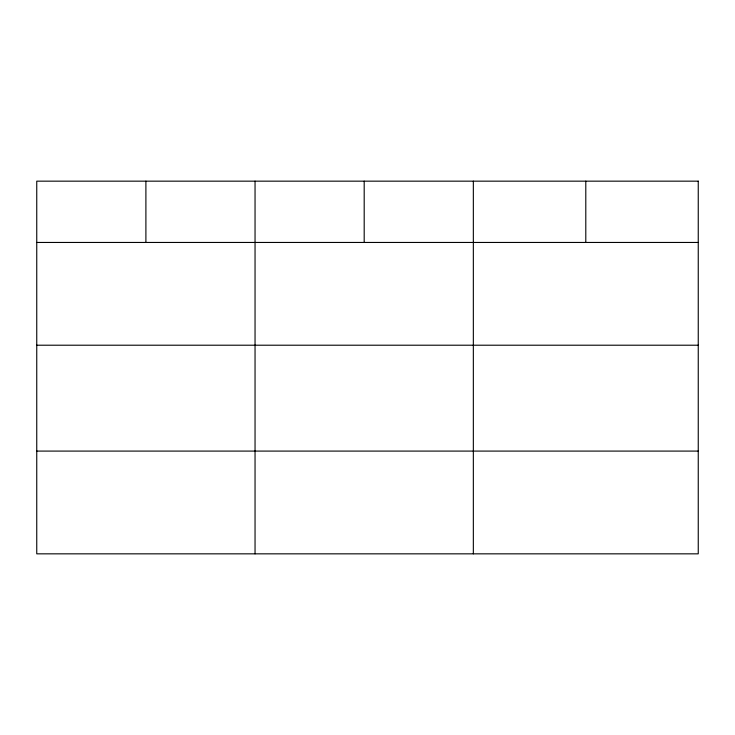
<?xml version="1.0" encoding="UTF-8"?>
<svg xmlns="http://www.w3.org/2000/svg" width="735" height="735" viewBox="0 0 735 735"><rect width="100%" height="100%" fill="white"/><g stroke="black" fill="none" stroke-linecap="round" stroke-linejoin="round"><path stroke-width="1.1" d="M36.75 242.458L698.25 242.458M36.75 345.211L698.25 345.211M36.75 451.088L698.25 451.088M585.795 181.159L585.795 242.458M473.34 181.159L473.34 553.841M364.192 181.159L364.192 242.458M255.045 181.159L255.045 553.841M145.898 181.159L145.898 242.458M698.25 181.159L36.75 181.159L36.75 553.841L698.25 553.841L698.25 181.159"/></g></svg>
